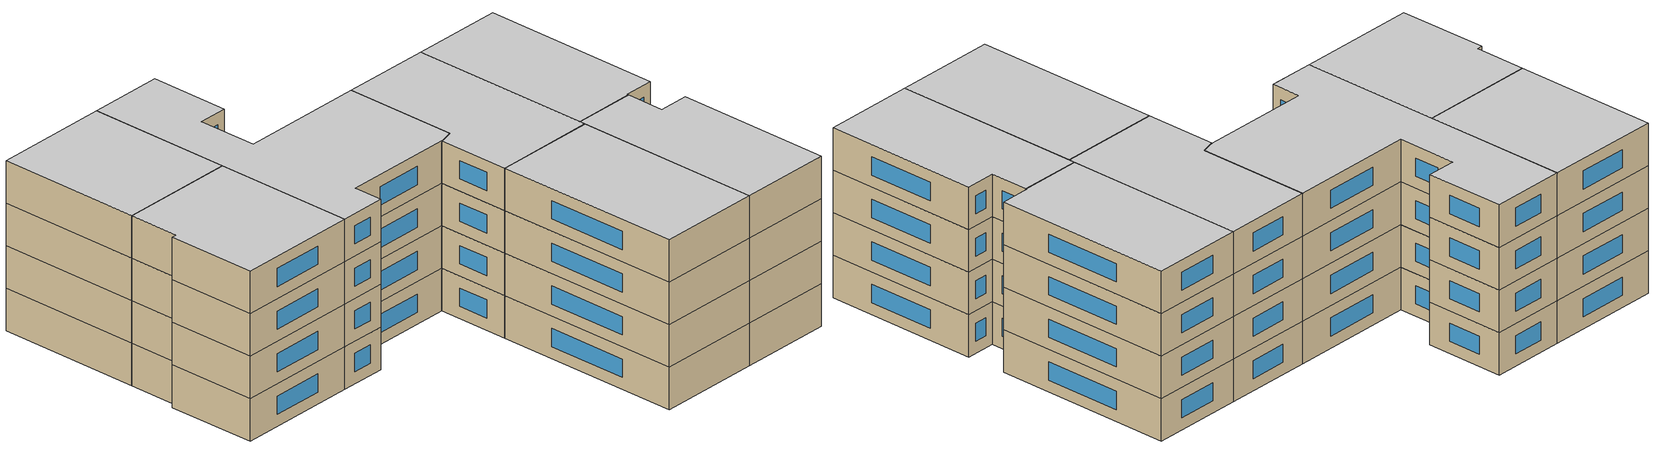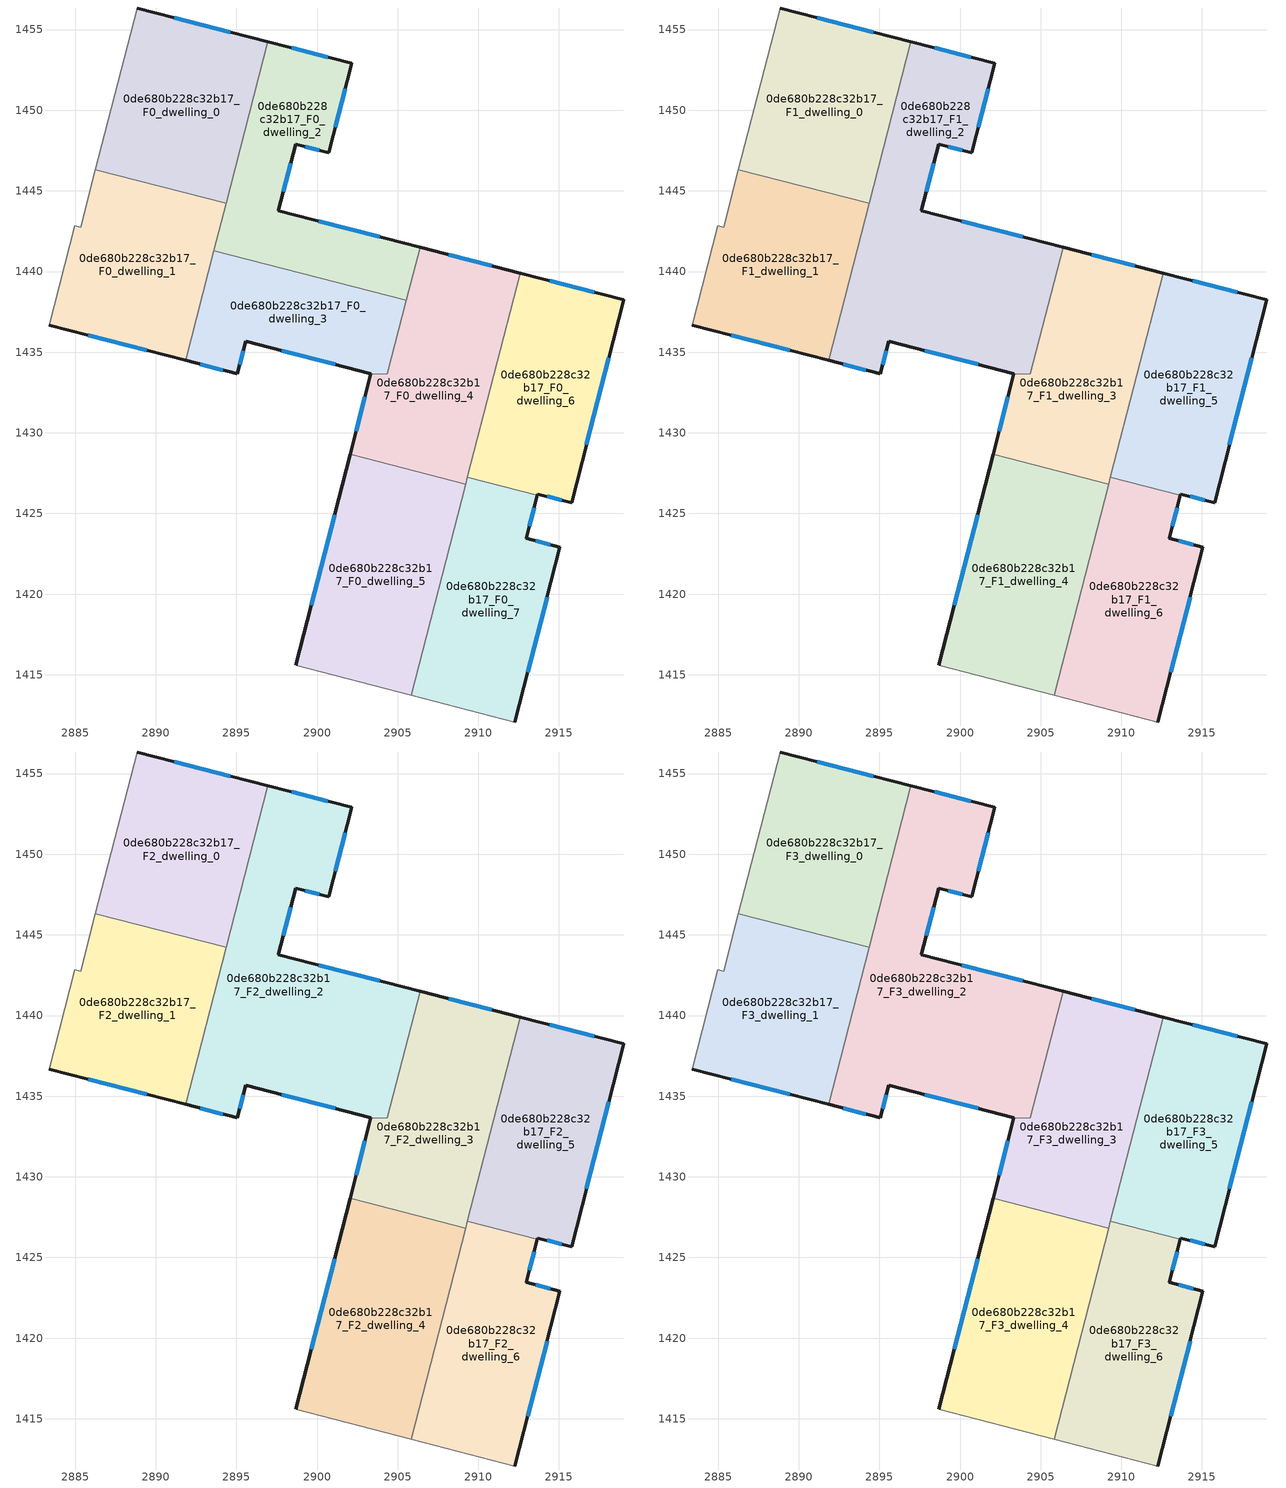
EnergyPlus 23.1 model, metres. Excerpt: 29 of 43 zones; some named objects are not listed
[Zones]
0de680b228c32b17_F0_dwelling_0
 floor ground (EU_floor_Construction): 2896.95,1454.25 2894.36,1444.23 2886.26,1446.33 2888.84,1456.34 z0
 wall outside (EU_wall_Construction): 2896.95,1454.25 2888.84,1456.34 z0:3
 wall adiabatic (EU_wall_Construction): 2888.84,1456.34 2886.26,1446.33 z0:3
 wall to 0de680b228c32b17_F0_dwelling_1 (EU_wall_Construction): 2886.26,1446.33 2894.36,1444.23 z0:3
 wall to 0de680b228c32b17_F0_dwelling_2 (EU_wall_Construction): 2894.36,1444.23 2896.95,1454.25 z0:3
 window (EU_Window_Construction): 2894.63,1454.84 2891.16,1455.74 z0.86:2.14
0de680b228c32b17_F0_dwelling_1
 floor ground (EU_floor_Construction): 2894.36,1444.23 2891.85,1434.49 2883.4,1436.67 2884.98,1442.85 2885.34,1442.76 2886.26,1446.33 z0
 wall outside (EU_wall_Construction): 2883.4,1436.67 2891.85,1434.49 z0:3
 wall adiabatic (EU_wall_Construction): 2886.26,1446.33 2885.34,1442.76 2884.98,1442.85 2883.4,1436.67 z0:3
 wall to 0de680b228c32b17_F0_dwelling_3 (EU_wall_Construction): 2891.85,1434.49 2893.61,1441.29 z0:3
 wall to 0de680b228c32b17_F0_dwelling_2 (EU_wall_Construction): 2893.61,1441.29 2894.36,1444.23 z0:3
 window (EU_Window_Construction): 2885.81,1436.05 2889.43,1435.11 z0.86:2.14
0de680b228c32b17_F0_dwelling_2
 floor ground (EU_floor_Construction): 2902.15,1452.9 2900.72,1447.36 2898.68,1447.89 2897.6,1443.78 2906.4,1441.51 2905.55,1438.21 2893.6,1441.29 2896.95,1454.25 z0
 wall outside (EU_wall_Construction): 2906.4,1441.51 2897.6,1443.78 2898.68,1447.89 2900.72,1447.36 2902.15,1452.9 2896.95,1454.25 z0:3
 wall to 0de680b228c32b17_F0_dwelling_3 (EU_wall_Construction): 2893.6,1441.29 2905.55,1438.21 z0:3
 wall to 0de680b228c32b17_F0_dwelling_4 (EU_wall_Construction): 2905.55,1438.21 2906.4,1441.51 z0:3
 window (EU_Window_Construction): 2901.13,1448.95 2901.74,1451.32 / 2899.26,1447.74 2900.13,1447.51 / 2897.91,1444.95 2898.37,1446.72 / 2903.89,1442.16 2900.12,1443.13 / 2900.66,1453.29 2898.44,1453.86 z0.86:2.14
0de680b228c32b17_F0_dwelling_3
 floor ground (EU_floor_Construction): 2905.55,1438.21 2904.37,1433.65 2903.46,1433.65 2903.34,1433.67 2895.59,1435.67 2895.06,1433.66 2891.85,1434.49 2893.6,1441.29 z0
 wall outside (EU_wall_Construction): 2891.85,1434.49 2895.06,1433.66 2895.59,1435.67 2903.34,1433.67 z0:3
 wall to 0de680b228c32b17_F0_dwelling_4 (EU_wall_Construction): 2903.47,1433.65 2904.37,1433.65 2905.55,1438.21 / 2903.34,1433.67 2903.46,1433.65 z0:3
 window (EU_Window_Construction): 2892.77,1434.25 2894.14,1433.9 / 2897.8,1435.1 2901.12,1434.24 / 2895.21,1434.23 2895.44,1435.1 z0.86:2.14
0de680b228c32b17_F0_dwelling_4
 floor ground (EU_floor_Construction): 2912.6,1439.9 2909.22,1426.82 2902.05,1428.67 2903.34,1433.68 2903.47,1433.65 2904.37,1433.65 2906.4,1441.51 z0
 wall outside (EU_wall_Construction): 2912.6,1439.9 2906.4,1441.51 / 2903.34,1433.67 2902.05,1428.67 z0:3
 wall to 0de680b228c32b17_F0_dwelling_6 (EU_wall_Construction): 2909.33,1427.24 2912.6,1439.9 z0:3
 wall to 0de680b228c32b17_F0_dwelling_5 (EU_wall_Construction): 2902.05,1428.67 2903.02,1428.42 2909.22,1426.82 z0:3
 wall to 0de680b228c32b17_F0_dwelling_7 (EU_wall_Construction): 2909.22,1426.82 2909.33,1427.24 z0:3
 window (EU_Window_Construction): 2910.83,1440.36 2908.17,1441.05 / 2902.97,1432.24 2902.42,1430.1 z0.86:2.14
0de680b228c32b17_F0_dwelling_5
 floor ground (EU_floor_Construction): 2909.22,1426.82 2905.84,1413.73 2898.67,1415.58 2902.05,1428.66 z0
 wall outside (EU_wall_Construction): 2902.05,1428.66 2898.67,1415.58 z0:3
 wall adiabatic (EU_wall_Construction): 2898.67,1415.58 2905.84,1413.73 z0:3
 wall to 0de680b228c32b17_F0_dwelling_7 (EU_wall_Construction): 2905.84,1413.73 2909.22,1426.82 z0:3
 window (EU_Window_Construction): 2901.08,1424.93 2899.64,1419.32 z0.86:2.14
0de680b228c32b17_F0_dwelling_6
 floor ground (EU_floor_Construction): 2919.02,1438.24 2915.78,1425.68 2913.68,1426.21 2913.66,1426.12 2909.33,1427.24 2912.6,1439.9 z0
 wall outside (EU_wall_Construction): 2913.66,1426.12 2913.68,1426.21 2915.78,1425.68 2919.02,1438.24 2912.6,1439.9 z0:3
 wall to 0de680b228c32b17_F0_dwelling_7 (EU_wall_Construction): 2909.33,1427.24 2913.66,1426.12 z0:3
 window (EU_Window_Construction): 2917.19,1438.72 2914.43,1439.43 / 2916.7,1429.27 2918.09,1434.65 / 2914.28,1426.05 2915.18,1425.83 z0.86:2.14
0de680b228c32b17_F0_dwelling_7
 floor ground (EU_floor_Construction): 2913.66,1426.12 2912.97,1423.45 2915.06,1422.91 2912.27,1412.07 2905.84,1413.73 2909.33,1427.24 z0
 wall outside (EU_wall_Construction): 2912.27,1412.07 2915.06,1422.91 2912.97,1423.45 2913.66,1426.12 z0:3
 wall adiabatic (EU_wall_Construction): 2905.84,1413.73 2912.27,1412.07 z0:3
 window (EU_Window_Construction): 2913.06,1415.17 2914.26,1419.81 / 2913.16,1424.21 2913.46,1425.36 / 2914.46,1423.06 2913.57,1423.3 z0.86:2.14
0de680b228c32b17_F1_dwelling_0
 floor to 0de680b228c32b17_F0_dwelling_0 (EU_floor_Construction): 2896.95,1454.25 2894.36,1444.23 2886.26,1446.33 2888.84,1456.34 z3
 wall outside (EU_wall_Construction): 2896.95,1454.25 2888.84,1456.34 z3:6
 wall adiabatic (EU_wall_Construction): 2888.84,1456.34 2886.26,1446.33 z3:6
 wall to 0de680b228c32b17_F1_dwelling_1 (EU_wall_Construction): 2886.26,1446.33 2894.36,1444.23 z3:6
 wall to 0de680b228c32b17_F1_dwelling_2 (EU_wall_Construction): 2894.36,1444.23 2896.95,1454.25 z3:6
 window (EU_Window_Construction): 2894.63,1454.84 2891.16,1455.74 z3.86:5.14
0de680b228c32b17_F1_dwelling_1
 floor to 0de680b228c32b17_F0_dwelling_1 (EU_floor_Construction): 2894.36,1444.23 2891.85,1434.49 2883.4,1436.67 2884.98,1442.85 2885.34,1442.76 2886.26,1446.33 z3
 wall outside (EU_wall_Construction): 2883.4,1436.67 2891.85,1434.49 z3:6
 wall adiabatic (EU_wall_Construction): 2886.26,1446.33 2885.34,1442.76 2884.98,1442.85 2883.4,1436.67 z3:6
 wall to 0de680b228c32b17_F1_dwelling_2 (EU_wall_Construction): 2891.85,1434.49 2894.36,1444.23 z3:6
 window (EU_Window_Construction): 2885.81,1436.05 2889.43,1435.11 z3.86:5.14
0de680b228c32b17_F1_dwelling_2
 floor to 0de680b228c32b17_F0_dwelling_2 (EU_floor_Construction): 2902.15,1452.9 2900.72,1447.36 2898.68,1447.89 2897.6,1443.78 2906.4,1441.51 2905.55,1438.21 2893.61,1441.29 2896.95,1454.25 z3
 floor to 0de680b228c32b17_F0_dwelling_3 (EU_floor_Construction): 2905.55,1438.21 2904.37,1433.65 2903.47,1433.65 2903.34,1433.67 2895.59,1435.67 2895.06,1433.66 2891.85,1434.49 2893.61,1441.29 z3
 wall outside (EU_wall_Construction): 2906.4,1441.51 2897.6,1443.78 2898.68,1447.89 2900.72,1447.36 2902.15,1452.9 2896.95,1454.25 / 2891.85,1434.49 2895.06,1433.66 2895.59,1435.67 2903.34,1433.67 z3:6
 wall to 0de680b228c32b17_F1_dwelling_3 (EU_wall_Construction): 2903.47,1433.65 2904.37,1433.65 2906.4,1441.51 / 2903.34,1433.67 2903.46,1433.65 z3:6
 window (EU_Window_Construction): 2900.66,1453.29 2898.44,1453.86 / 2901.13,1448.95 2901.74,1451.32 / 2899.26,1447.74 2900.13,1447.51 / 2897.91,1444.95 2898.37,1446.72 / 2903.89,1442.16 2900.12,1443.13 / 2897.8,1435.1 2901.12,1434.24 / 2895.21,1434.23 2895.44,1435.1 / 2892.77,1434.25 2894.14,1433.9 z3.86:5.14
0de680b228c32b17_F1_dwelling_3
 floor to 0de680b228c32b17_F0_dwelling_4 (EU_floor_Construction): 2912.6,1439.9 2909.22,1426.82 2902.05,1428.67 2903.34,1433.67 2903.47,1433.65 2904.37,1433.65 2906.4,1441.51 z3
 wall outside (EU_wall_Construction): 2912.6,1439.9 2906.4,1441.51 / 2903.34,1433.67 2902.05,1428.67 z3:6
 wall to 0de680b228c32b17_F1_dwelling_5 (EU_wall_Construction): 2909.33,1427.24 2912.6,1439.9 z3:6
 wall to 0de680b228c32b17_F1_dwelling_4 (EU_wall_Construction): 2902.05,1428.67 2903.02,1428.42 2909.22,1426.82 z3:6
 wall to 0de680b228c32b17_F1_dwelling_6 (EU_wall_Construction): 2909.22,1426.82 2909.33,1427.24 z3:6
 window (EU_Window_Construction): 2910.83,1440.36 2908.17,1441.05 / 2902.97,1432.24 2902.42,1430.1 z3.86:5.14
0de680b228c32b17_F1_dwelling_4
 floor to 0de680b228c32b17_F0_dwelling_5 (EU_floor_Construction): 2909.22,1426.82 2905.84,1413.73 2898.67,1415.58 2902.05,1428.66 z3
 wall outside (EU_wall_Construction): 2902.05,1428.66 2898.67,1415.58 z3:6
 wall adiabatic (EU_wall_Construction): 2898.67,1415.58 2905.84,1413.73 z3:6
 wall to 0de680b228c32b17_F1_dwelling_6 (EU_wall_Construction): 2905.84,1413.73 2909.22,1426.82 z3:6
 window (EU_Window_Construction): 2901.08,1424.93 2899.64,1419.32 z3.86:5.14
0de680b228c32b17_F1_dwelling_5
 floor to 0de680b228c32b17_F0_dwelling_6 (EU_floor_Construction): 2919.02,1438.24 2915.78,1425.68 2913.68,1426.21 2913.66,1426.12 2909.33,1427.24 2912.6,1439.9 z3
 wall outside (EU_wall_Construction): 2913.66,1426.12 2913.68,1426.21 2915.78,1425.68 2919.02,1438.24 2912.6,1439.9 z3:6
 wall to 0de680b228c32b17_F1_dwelling_6 (EU_wall_Construction): 2909.33,1427.24 2913.66,1426.12 z3:6
 window (EU_Window_Construction): 2917.19,1438.72 2914.43,1439.43 / 2916.7,1429.27 2918.09,1434.65 / 2914.28,1426.05 2915.18,1425.83 z3.86:5.14
0de680b228c32b17_F1_dwelling_6
 floor to 0de680b228c32b17_F0_dwelling_7 (EU_floor_Construction): 2913.66,1426.12 2912.97,1423.45 2915.06,1422.91 2912.27,1412.07 2905.84,1413.73 2909.33,1427.24 z3
 wall outside (EU_wall_Construction): 2912.27,1412.07 2915.06,1422.91 2912.97,1423.45 2913.66,1426.12 z3:6
 wall adiabatic (EU_wall_Construction): 2905.84,1413.73 2912.27,1412.07 z3:6
 window (EU_Window_Construction): 2913.16,1424.21 2913.46,1425.36 / 2914.46,1423.06 2913.57,1423.3 / 2913.06,1415.17 2914.26,1419.81 z3.86:5.14
0de680b228c32b17_F2_dwelling_0
 floor to 0de680b228c32b17_F1_dwelling_0 (EU_floor_Construction): 2896.95,1454.25 2894.36,1444.23 2886.26,1446.33 2888.84,1456.34 z6
 wall outside (EU_wall_Construction): 2896.95,1454.25 2888.84,1456.34 z6:9
 wall adiabatic (EU_wall_Construction): 2888.84,1456.34 2886.26,1446.33 z6:9
 wall to 0de680b228c32b17_F2_dwelling_1 (EU_wall_Construction): 2886.26,1446.33 2894.36,1444.23 z6:9
 wall to 0de680b228c32b17_F2_dwelling_2 (EU_wall_Construction): 2894.36,1444.23 2896.95,1454.25 z6:9
 window (EU_Window_Construction): 2894.63,1454.84 2891.16,1455.74 z6.86:8.14
0de680b228c32b17_F2_dwelling_1
 floor to 0de680b228c32b17_F1_dwelling_1 (EU_floor_Construction): 2894.36,1444.23 2891.85,1434.49 2883.4,1436.67 2884.98,1442.85 2885.34,1442.76 2886.26,1446.33 z6
 wall outside (EU_wall_Construction): 2883.4,1436.67 2891.85,1434.49 z6:9
 wall adiabatic (EU_wall_Construction): 2886.26,1446.33 2885.34,1442.76 2884.98,1442.85 2883.4,1436.67 z6:9
 wall to 0de680b228c32b17_F2_dwelling_2 (EU_wall_Construction): 2891.85,1434.49 2894.36,1444.23 z6:9
 window (EU_Window_Construction): 2885.81,1436.05 2889.43,1435.11 z6.86:8.14
0de680b228c32b17_F2_dwelling_2
 floor to 0de680b228c32b17_F1_dwelling_2 (EU_floor_Construction): 2902.15,1452.9 2900.72,1447.36 2898.68,1447.89 2897.6,1443.78 2906.4,1441.51 2904.37,1433.65 2903.46,1433.65 2903.34,1433.67 2895.59,1435.67 2895.06,1433.66 2891.85,1434.49 2896.95,1454.25 z6
 wall outside (EU_wall_Construction): 2906.4,1441.51 2897.6,1443.78 2898.68,1447.89 2900.72,1447.36 2902.15,1452.9 2896.95,1454.25 / 2891.85,1434.49 2895.06,1433.66 2895.59,1435.67 2903.34,1433.67 z6:9
 wall to 0de680b228c32b17_F2_dwelling_3 (EU_wall_Construction): 2903.47,1433.65 2904.37,1433.65 2906.4,1441.51 / 2903.34,1433.67 2903.46,1433.65 z6:9
 window (EU_Window_Construction): 2900.66,1453.29 2898.44,1453.86 / 2901.13,1448.95 2901.74,1451.32 / 2899.26,1447.74 2900.13,1447.51 / 2897.91,1444.95 2898.37,1446.72 / 2903.89,1442.16 2900.12,1443.13 / 2897.8,1435.1 2901.12,1434.24 / 2895.21,1434.23 2895.44,1435.1 / 2892.77,1434.25 2894.14,1433.9 z6.86:8.14
0de680b228c32b17_F2_dwelling_3
 floor to 0de680b228c32b17_F1_dwelling_3 (EU_floor_Construction): 2912.6,1439.9 2909.22,1426.82 2902.05,1428.67 2903.34,1433.68 2903.47,1433.65 2904.37,1433.65 2906.4,1441.51 z6
 wall outside (EU_wall_Construction): 2912.6,1439.9 2906.4,1441.51 / 2903.34,1433.67 2902.05,1428.67 z6:9
 wall to 0de680b228c32b17_F2_dwelling_5 (EU_wall_Construction): 2909.33,1427.24 2912.6,1439.9 z6:9
 wall to 0de680b228c32b17_F2_dwelling_4 (EU_wall_Construction): 2902.05,1428.67 2903.02,1428.42 2909.22,1426.82 z6:9
 wall to 0de680b228c32b17_F2_dwelling_6 (EU_wall_Construction): 2909.22,1426.82 2909.33,1427.24 z6:9
 window (EU_Window_Construction): 2910.83,1440.36 2908.17,1441.05 / 2902.97,1432.24 2902.42,1430.1 z6.86:8.14
0de680b228c32b17_F2_dwelling_4
 floor to 0de680b228c32b17_F1_dwelling_4 (EU_floor_Construction): 2909.22,1426.82 2905.84,1413.73 2898.67,1415.58 2902.05,1428.66 z6
 wall outside (EU_wall_Construction): 2902.05,1428.66 2898.67,1415.58 z6:9
 wall adiabatic (EU_wall_Construction): 2898.67,1415.58 2905.84,1413.73 z6:9
 wall to 0de680b228c32b17_F2_dwelling_6 (EU_wall_Construction): 2905.84,1413.73 2909.22,1426.82 z6:9
 window (EU_Window_Construction): 2901.08,1424.93 2899.64,1419.32 z6.86:8.14
0de680b228c32b17_F2_dwelling_5
 floor to 0de680b228c32b17_F1_dwelling_5 (EU_floor_Construction): 2919.02,1438.24 2915.78,1425.68 2913.68,1426.21 2913.66,1426.12 2909.33,1427.24 2912.6,1439.9 z6
 wall outside (EU_wall_Construction): 2913.66,1426.12 2913.68,1426.21 2915.78,1425.68 2919.02,1438.24 2912.6,1439.9 z6:9
 wall to 0de680b228c32b17_F2_dwelling_6 (EU_wall_Construction): 2909.33,1427.24 2913.66,1426.12 z6:9
 window (EU_Window_Construction): 2917.19,1438.72 2914.43,1439.43 / 2916.7,1429.27 2918.09,1434.65 / 2914.28,1426.05 2915.18,1425.83 z6.86:8.14
0de680b228c32b17_F2_dwelling_6
 floor to 0de680b228c32b17_F1_dwelling_6 (EU_floor_Construction): 2913.66,1426.12 2912.97,1423.45 2915.06,1422.91 2912.27,1412.07 2905.84,1413.73 2909.33,1427.24 z6
 wall outside (EU_wall_Construction): 2912.27,1412.07 2915.06,1422.91 2912.97,1423.45 2913.66,1426.12 z6:9
 wall adiabatic (EU_wall_Construction): 2905.84,1413.73 2912.27,1412.07 z6:9
 window (EU_Window_Construction): 2913.16,1424.21 2913.46,1425.36 / 2914.46,1423.06 2913.57,1423.3 / 2913.06,1415.17 2914.26,1419.81 z6.86:8.14
0de680b228c32b17_F3_dwelling_0
 floor to 0de680b228c32b17_F2_dwelling_0 (EU_floor_Construction): 2896.95,1454.25 2894.36,1444.23 2886.26,1446.33 2888.84,1456.34 z9
 wall outside (EU_wall_Construction): 2896.95,1454.25 2888.84,1456.34 z9:12
 wall adiabatic (EU_wall_Construction): 2888.84,1456.34 2886.26,1446.33 z9:12
 wall to 0de680b228c32b17_F3_dwelling_1 (EU_wall_Construction): 2886.26,1446.33 2894.36,1444.23 z9:12
 wall to 0de680b228c32b17_F3_dwelling_2 (EU_wall_Construction): 2894.36,1444.23 2896.95,1454.25 z9:12
 window (EU_Window_Construction): 2894.63,1454.84 2891.16,1455.74 z9.86:11.14
 ceiling to 0de680b228c32b17_F4_dwelling_0 (EU_floor_Construction): 2894.36,1444.23 2896.95,1454.25 2888.84,1456.34 2886.26,1446.33 z12
0de680b228c32b17_F3_dwelling_1
 floor to 0de680b228c32b17_F2_dwelling_1 (EU_floor_Construction): 2894.36,1444.23 2891.85,1434.49 2883.4,1436.67 2884.98,1442.85 2885.34,1442.76 2886.26,1446.33 z9
 wall outside (EU_wall_Construction): 2883.4,1436.67 2891.85,1434.49 z9:12
 wall adiabatic (EU_wall_Construction): 2886.26,1446.33 2885.34,1442.76 2884.98,1442.85 2883.4,1436.67 z9:12
 wall to 0de680b228c32b17_F3_dwelling_2 (EU_wall_Construction): 2891.85,1434.49 2894.36,1444.23 z9:12
 window (EU_Window_Construction): 2885.81,1436.05 2889.43,1435.11 z9.86:11.14
 ceiling to 0de680b228c32b17_F4_dwelling_1 (EU_floor_Construction): 2891.85,1434.49 2894.36,1444.23 2886.26,1446.33 2885.34,1442.76 2884.98,1442.85 2883.4,1436.67 z12
0de680b228c32b17_F3_dwelling_2
 floor to 0de680b228c32b17_F2_dwelling_2 (EU_floor_Construction): 2902.15,1452.9 2900.72,1447.36 2898.68,1447.89 2897.6,1443.78 2906.4,1441.51 2904.37,1433.65 2903.46,1433.65 2903.34,1433.67 2895.59,1435.67 2895.06,1433.66 2891.85,1434.49 2896.95,1454.25 z9
 wall outside (EU_wall_Construction): 2906.4,1441.51 2897.6,1443.78 2898.68,1447.89 2900.72,1447.36 2902.15,1452.9 2896.95,1454.25 / 2891.85,1434.49 2895.06,1433.66 2895.59,1435.67 2903.34,1433.67 z9:12
 wall to 0de680b228c32b17_F3_dwelling_3 (EU_wall_Construction): 2903.47,1433.65 2904.37,1433.65 2906.4,1441.51 / 2903.34,1433.67 2903.46,1433.65 z9:12
 window (EU_Window_Construction): 2900.66,1453.29 2898.44,1453.86 / 2901.13,1448.95 2901.74,1451.32 / 2899.26,1447.74 2900.13,1447.51 / 2897.91,1444.95 2898.37,1446.72 / 2903.89,1442.16 2900.12,1443.13 / 2897.8,1435.1 2901.12,1434.24 / 2895.21,1434.23 2895.44,1435.1 / 2892.77,1434.25 2894.14,1433.9 z9.86:11.14
 ceiling to 0de680b228c32b17_F4_dwelling_2 (EU_floor_Construction): 2904.37,1433.65 2906.4,1441.51 2897.6,1443.78 2898.68,1447.89 2900.72,1447.36 2902.15,1452.9 2896.95,1454.25 2891.85,1434.49 2895.06,1433.66 2895.59,1435.67 2903.34,1433.67 2903.46,1433.65 z12
0de680b228c32b17_F3_dwelling_3
 floor to 0de680b228c32b17_F2_dwelling_3 (EU_floor_Construction): 2912.6,1439.9 2909.22,1426.82 2902.05,1428.67 2903.34,1433.68 2903.47,1433.65 2904.37,1433.65 2906.4,1441.51 z9
 wall outside (EU_wall_Construction): 2912.6,1439.9 2906.4,1441.51 / 2903.34,1433.67 2902.05,1428.67 z9:12
 wall to 0de680b228c32b17_F3_dwelling_5 (EU_wall_Construction): 2909.33,1427.24 2912.6,1439.9 z9:12
 wall to 0de680b228c32b17_F3_dwelling_4 (EU_wall_Construction): 2902.05,1428.67 2903.02,1428.42 2909.22,1426.82 z9:12
 wall to 0de680b228c32b17_F3_dwelling_6 (EU_wall_Construction): 2909.22,1426.82 2909.33,1427.24 z9:12
 window (EU_Window_Construction): 2910.83,1440.36 2908.17,1441.05 / 2902.97,1432.24 2902.42,1430.1 z9.86:11.14
 ceiling to 0de680b228c32b17_F4_dwelling_3 (EU_floor_Construction): 2909.22,1426.82 2912.6,1439.9 2906.4,1441.51 2904.37,1433.65 2903.47,1433.65 2903.34,1433.68 2902.05,1428.67 z12
0de680b228c32b17_F3_dwelling_4
 floor to 0de680b228c32b17_F2_dwelling_4 (EU_floor_Construction): 2909.22,1426.82 2905.84,1413.73 2898.67,1415.58 2902.05,1428.66 z9
 wall outside (EU_wall_Construction): 2902.05,1428.66 2898.67,1415.58 z9:12
 wall adiabatic (EU_wall_Construction): 2898.67,1415.58 2905.84,1413.73 z9:12
 wall to 0de680b228c32b17_F3_dwelling_6 (EU_wall_Construction): 2905.84,1413.73 2909.22,1426.82 z9:12
 window (EU_Window_Construction): 2901.08,1424.93 2899.64,1419.32 z9.86:11.14
 ceiling to 0de680b228c32b17_F4_dwelling_4 (EU_floor_Construction): 2905.84,1413.73 2909.22,1426.82 2902.05,1428.66 2898.67,1415.58 z12
0de680b228c32b17_F3_dwelling_5
 floor to 0de680b228c32b17_F2_dwelling_5 (EU_floor_Construction): 2919.02,1438.24 2915.78,1425.68 2913.68,1426.21 2913.66,1426.12 2909.33,1427.24 2912.6,1439.9 z9
 wall outside (EU_wall_Construction): 2913.66,1426.12 2913.68,1426.21 2915.78,1425.68 2919.02,1438.24 2912.6,1439.9 z9:12
 wall to 0de680b228c32b17_F3_dwelling_6 (EU_wall_Construction): 2909.33,1427.24 2913.66,1426.12 z9:12
 window (EU_Window_Construction): 2917.19,1438.72 2914.43,1439.43 / 2916.7,1429.27 2918.09,1434.65 / 2914.28,1426.05 2915.18,1425.83 z9.86:11.14
 ceiling to 0de680b228c32b17_F4_dwelling_5 (EU_floor_Construction): 2915.78,1425.68 2919.02,1438.24 2912.6,1439.9 2909.33,1427.24 2913.66,1426.12 2913.68,1426.21 z12
0de680b228c32b17_F3_dwelling_6
 floor to 0de680b228c32b17_F2_dwelling_6 (EU_floor_Construction): 2913.66,1426.12 2912.97,1423.45 2915.06,1422.91 2912.27,1412.07 2905.84,1413.73 2909.33,1427.24 z9
 wall outside (EU_wall_Construction): 2912.27,1412.07 2915.06,1422.91 2912.97,1423.45 2913.66,1426.12 z9:12
 wall adiabatic (EU_wall_Construction): 2905.84,1413.73 2912.27,1412.07 z9:12
 window (EU_Window_Construction): 2913.16,1424.21 2913.46,1425.36 / 2914.46,1423.06 2913.57,1423.3 / 2913.06,1415.17 2914.26,1419.81 z9.86:11.14
 ceiling to 0de680b228c32b17_F4_dwelling_6 (EU_floor_Construction): 2912.27,1412.07 2915.06,1422.91 2912.97,1423.45 2913.66,1426.12 2909.33,1427.24 2905.84,1413.73 z12
[Building]
EU S2 Campaign: North Axis=0; Terrain=City; Solar Distribution=FullExterior
[Site:Location]
Helsinki-Vantaa.AP: Latitude=60.317; Longitude=24.963; Time Zone=2; Elevation=54.6
[SizingPeriod:WeatherFileDays]
AnnualSizingPeriod: Begin Month=1; Begin Day of Month=1; End Month=12; End Day of Month=31; Day of Week for Start Day=Monday; Use Weather File Daylight Saving Period=No; Use Weather File Rain and Snow Indicators=No
[MATERIAL]
EU_InternalMass_Material: Roughness=MediumRough; Thickness=0.1; Conductivity=1; Density=1800; Specific Heat=900; Thermal Absorptance=0.9; Solar Absorptance=0.7; Visible Absorptance=0.7
[MATERIAL:NOMASS] Roughness=MediumRough; Thermal Absorptance=0.9; Solar Absorptance=0.7; Visible Absorptance=0.7
Name | Thermal Resistance
EU_wall_NoMass | 5.91765
EU_floor_NoMass | 6.2875
[WINDOWMATERIAL:SIMPLEGLAZINGSYSTEM]
EU_Window_SimpleGlazing: UFactor=0.994035; Solar Heat Gain Coefficient=0.7; Visible Transmittance=0.7
[CONSTRUCTION]
EU_wall_Construction: EU_wall_NoMass
EU_floor_Construction: EU_floor_NoMass
EU_Window_Construction: EU_Window_SimpleGlazing
EU_InternalMass_Construction: EU_InternalMass_Material
[ZONE] Type=1; Multiplier=1; Ceiling Height=autocalculate; Floor Area=autocalculate; Part of Total Floor Area=Yes
Name | Volume
0de680b228c32b17_F0_dwelling_0; 0de680b228c32b17_F1_dwelling_0; 0de680b228c32b17_F2_dwelling_0; 0de680b228c32b17_F3_dwelling_0 | 259.711
0de680b228c32b17_F0_dwelling_1; 0de680b228c32b17_F1_dwelling_1; 0de680b228c32b17_F2_dwelling_1; 0de680b228c32b17_F3_dwelling_1 | 259.708
0de680b228c32b17_F0_dwelling_2 | 259.709
0de680b228c32b17_F1_dwelling_2; 0de680b228c32b17_F2_dwelling_2; 0de680b228c32b17_F3_dwelling_2 | 463.063
0de680b228c32b17_F0_dwelling_3 | 203.37
0de680b228c32b17_F1_dwelling_3; 0de680b228c32b17_F2_dwelling_3; 0de680b228c32b17_F3_dwelling_3; 0de680b228c32b17_F0_dwelling_4 | 275.557
0de680b228c32b17_F1_dwelling_4; 0de680b228c32b17_F2_dwelling_4; 0de680b228c32b17_F3_dwelling_4; 0de680b228c32b17_F0_dwelling_5 | 300.136
0de680b228c32b17_F1_dwelling_5; 0de680b228c32b17_F2_dwelling_5; 0de680b228c32b17_F3_dwelling_5; 0de680b228c32b17_F0_dwelling_6 | 259.696
0de680b228c32b17_F1_dwelling_6; 0de680b228c32b17_F2_dwelling_6; 0de680b228c32b17_F3_dwelling_6; 0de680b228c32b17_F0_dwelling_7 | 259.694
[INTERNALMASS] Construction=EU_InternalMass_Construction
Name | Zone or ZoneList | Surface Area
0de680b228c32b17_F0_dwelling_0_EU_InternalMass | 0de680b228c32b17_F0_dwelling_0 | 86.5716
0de680b228c32b17_F0_dwelling_1_EU_InternalMass | 0de680b228c32b17_F0_dwelling_1 | 86.5686
0de680b228c32b17_F0_dwelling_2_EU_InternalMass | 0de680b228c32b17_F0_dwelling_2 | 86.5667
0de680b228c32b17_F0_dwelling_3_EU_InternalMass | 0de680b228c32b17_F0_dwelling_3 | 67.794
0de680b228c32b17_F0_dwelling_4_EU_InternalMass | 0de680b228c32b17_F0_dwelling_4 | 91.8477
0de680b228c32b17_F0_dwelling_5_EU_InternalMass | 0de680b228c32b17_F0_dwelling_5 | 100.066
0de680b228c32b17_F0_dwelling_6_EU_InternalMass | 0de680b228c32b17_F0_dwelling_6 | 86.5658
0de680b228c32b17_F0_dwelling_7_EU_InternalMass | 0de680b228c32b17_F0_dwelling_7 | 86.5664
0de680b228c32b17_F1_dwelling_0_EU_InternalMass | 0de680b228c32b17_F1_dwelling_0 | 86.5704
0de680b228c32b17_F1_dwelling_1_EU_InternalMass | 0de680b228c32b17_F1_dwelling_1 | 86.5695
0de680b228c32b17_F1_dwelling_2_EU_InternalMass | 0de680b228c32b17_F1_dwelling_2 | 154.36
0de680b228c32b17_F1_dwelling_3_EU_InternalMass | 0de680b228c32b17_F1_dwelling_3 | 91.8465
0de680b228c32b17_F1_dwelling_4_EU_InternalMass | 0de680b228c32b17_F1_dwelling_4 | 100.065
0de680b228c32b17_F1_dwelling_5_EU_InternalMass | 0de680b228c32b17_F1_dwelling_5 | 86.5655
0de680b228c32b17_F1_dwelling_6_EU_InternalMass | 0de680b228c32b17_F1_dwelling_6 | 86.5647
0de680b228c32b17_F2_dwelling_0_EU_InternalMass | 0de680b228c32b17_F2_dwelling_0 | 86.5704
0de680b228c32b17_F2_dwelling_1_EU_InternalMass | 0de680b228c32b17_F2_dwelling_1 | 86.5695
0de680b228c32b17_F2_dwelling_2_EU_InternalMass | 0de680b228c32b17_F2_dwelling_2 | 154.36
0de680b228c32b17_F2_dwelling_3_EU_InternalMass | 0de680b228c32b17_F2_dwelling_3 | 91.8465
0de680b228c32b17_F2_dwelling_4_EU_InternalMass | 0de680b228c32b17_F2_dwelling_4 | 100.065
0de680b228c32b17_F2_dwelling_5_EU_InternalMass | 0de680b228c32b17_F2_dwelling_5 | 86.5655
0de680b228c32b17_F2_dwelling_6_EU_InternalMass | 0de680b228c32b17_F2_dwelling_6 | 86.5647
0de680b228c32b17_F3_dwelling_0_EU_InternalMass | 0de680b228c32b17_F3_dwelling_0 | 86.5704
0de680b228c32b17_F3_dwelling_1_EU_InternalMass | 0de680b228c32b17_F3_dwelling_1 | 86.5695
0de680b228c32b17_F3_dwelling_2_EU_InternalMass | 0de680b228c32b17_F3_dwelling_2 | 154.36
0de680b228c32b17_F3_dwelling_3_EU_InternalMass | 0de680b228c32b17_F3_dwelling_3 | 91.8465
0de680b228c32b17_F3_dwelling_4_EU_InternalMass | 0de680b228c32b17_F3_dwelling_4 | 100.065
0de680b228c32b17_F3_dwelling_5_EU_InternalMass | 0de680b228c32b17_F3_dwelling_5 | 86.5655
0de680b228c32b17_F3_dwelling_6_EU_InternalMass | 0de680b228c32b17_F3_dwelling_6 | 86.5647
[OTHEREQUIPMENT] Fuel Type=Electricity; Design Level Calculation Method=Watts/Area; Power per Zone Floor Area=1; Fraction Latent=0; Fraction Radiant=0; Fraction Lost=0; Carbon Dioxide Generation Rate=0; EndUse Subcategory=EU_Step8_InternalGains
Name | Zone or ZoneList or Space or SpaceList | Schedule
EU_Step8_InternalGain_0de680b228c32b17_F0_dwelling_0_f000 | 0de680b228c32b17_F0_dwelling_0 | EU_Step8_GainSchedule_0de680b228c32b17_F0_dwelling_0_f000
EU_Step8_InternalGain_0de680b228c32b17_F0_dwelling_1_f000 | 0de680b228c32b17_F0_dwelling_1 | EU_Step8_GainSchedule_0de680b228c32b17_F0_dwelling_1_f000
EU_Step8_InternalGain_0de680b228c32b17_F0_dwelling_2_f000 | 0de680b228c32b17_F0_dwelling_2 | EU_Step8_GainSchedule_0de680b228c32b17_F0_dwelling_2_f000
EU_Step8_InternalGain_0de680b228c32b17_F0_dwelling_3_f000 | 0de680b228c32b17_F0_dwelling_3 | EU_Step8_GainSchedule_0de680b228c32b17_F0_dwelling_3_f000
EU_Step8_InternalGain_0de680b228c32b17_F0_dwelling_4_f000 | 0de680b228c32b17_F0_dwelling_4 | EU_Step8_GainSchedule_0de680b228c32b17_F0_dwelling_4_f000
EU_Step8_InternalGain_0de680b228c32b17_F0_dwelling_5_f000 | 0de680b228c32b17_F0_dwelling_5 | EU_Step8_GainSchedule_0de680b228c32b17_F0_dwelling_5_f000
EU_Step8_InternalGain_0de680b228c32b17_F0_dwelling_6_f000 | 0de680b228c32b17_F0_dwelling_6 | EU_Step8_GainSchedule_0de680b228c32b17_F0_dwelling_6_f000
EU_Step8_InternalGain_0de680b228c32b17_F0_dwelling_7_f000 | 0de680b228c32b17_F0_dwelling_7 | EU_Step8_GainSchedule_0de680b228c32b17_F0_dwelling_7_f000
EU_Step8_InternalGain_0de680b228c32b17_F1_dwelling_0_f000 | 0de680b228c32b17_F1_dwelling_0 | EU_Step8_GainSchedule_0de680b228c32b17_F1_dwelling_0_f000
EU_Step8_InternalGain_0de680b228c32b17_F1_dwelling_1_f000 | 0de680b228c32b17_F1_dwelling_1 | EU_Step8_GainSchedule_0de680b228c32b17_F1_dwelling_1_f000
EU_Step8_InternalGain_0de680b228c32b17_F1_dwelling_2_f000 | 0de680b228c32b17_F1_dwelling_2 | EU_Step8_GainSchedule_0de680b228c32b17_F1_dwelling_2_f000
EU_Step8_InternalGain_0de680b228c32b17_F1_dwelling_3_f000 | 0de680b228c32b17_F1_dwelling_3 | EU_Step8_GainSchedule_0de680b228c32b17_F1_dwelling_3_f000
EU_Step8_InternalGain_0de680b228c32b17_F1_dwelling_4_f000 | 0de680b228c32b17_F1_dwelling_4 | EU_Step8_GainSchedule_0de680b228c32b17_F1_dwelling_4_f000
EU_Step8_InternalGain_0de680b228c32b17_F1_dwelling_5_f000 | 0de680b228c32b17_F1_dwelling_5 | EU_Step8_GainSchedule_0de680b228c32b17_F1_dwelling_5_f000
EU_Step8_InternalGain_0de680b228c32b17_F1_dwelling_6_f000 | 0de680b228c32b17_F1_dwelling_6 | EU_Step8_GainSchedule_0de680b228c32b17_F1_dwelling_6_f000
EU_Step8_InternalGain_0de680b228c32b17_F2_dwelling_0_f000 | 0de680b228c32b17_F2_dwelling_0 | EU_Step8_GainSchedule_0de680b228c32b17_F2_dwelling_0_f000
EU_Step8_InternalGain_0de680b228c32b17_F2_dwelling_1_f000 | 0de680b228c32b17_F2_dwelling_1 | EU_Step8_GainSchedule_0de680b228c32b17_F2_dwelling_1_f000
EU_Step8_InternalGain_0de680b228c32b17_F2_dwelling_2_f000 | 0de680b228c32b17_F2_dwelling_2 | EU_Step8_GainSchedule_0de680b228c32b17_F2_dwelling_2_f000
EU_Step8_InternalGain_0de680b228c32b17_F2_dwelling_3_f000 | 0de680b228c32b17_F2_dwelling_3 | EU_Step8_GainSchedule_0de680b228c32b17_F2_dwelling_3_f000
EU_Step8_InternalGain_0de680b228c32b17_F2_dwelling_4_f000 | 0de680b228c32b17_F2_dwelling_4 | EU_Step8_GainSchedule_0de680b228c32b17_F2_dwelling_4_f000
EU_Step8_InternalGain_0de680b228c32b17_F2_dwelling_5_f000 | 0de680b228c32b17_F2_dwelling_5 | EU_Step8_GainSchedule_0de680b228c32b17_F2_dwelling_5_f000
EU_Step8_InternalGain_0de680b228c32b17_F2_dwelling_6_f000 | 0de680b228c32b17_F2_dwelling_6 | EU_Step8_GainSchedule_0de680b228c32b17_F2_dwelling_6_f000
EU_Step8_InternalGain_0de680b228c32b17_F3_dwelling_0_f000 | 0de680b228c32b17_F3_dwelling_0 | EU_Step8_GainSchedule_0de680b228c32b17_F3_dwelling_0_f000
EU_Step8_InternalGain_0de680b228c32b17_F3_dwelling_1_f000 | 0de680b228c32b17_F3_dwelling_1 | EU_Step8_GainSchedule_0de680b228c32b17_F3_dwelling_1_f000
EU_Step8_InternalGain_0de680b228c32b17_F3_dwelling_2_f000 | 0de680b228c32b17_F3_dwelling_2 | EU_Step8_GainSchedule_0de680b228c32b17_F3_dwelling_2_f000
EU_Step8_InternalGain_0de680b228c32b17_F3_dwelling_3_f000 | 0de680b228c32b17_F3_dwelling_3 | EU_Step8_GainSchedule_0de680b228c32b17_F3_dwelling_3_f000
EU_Step8_InternalGain_0de680b228c32b17_F3_dwelling_4_f000 | 0de680b228c32b17_F3_dwelling_4 | EU_Step8_GainSchedule_0de680b228c32b17_F3_dwelling_4_f000
EU_Step8_InternalGain_0de680b228c32b17_F3_dwelling_5_f000 | 0de680b228c32b17_F3_dwelling_5 | EU_Step8_GainSchedule_0de680b228c32b17_F3_dwelling_5_f000
EU_Step8_InternalGain_0de680b228c32b17_F3_dwelling_6_f000 | 0de680b228c32b17_F3_dwelling_6 | EU_Step8_GainSchedule_0de680b228c32b17_F3_dwelling_6_f000
[ZONEVENTILATION:DESIGNFLOWRATE] Schedule=EU_AlwaysOn; Design Flow Rate Calculation Method=AirChanges/Hour; Air Changes per Hour=0.596421; Ventilation Type=Natural; Fan Pressure Rise=0; Fan Total Efficiency=1; Constant Term Coefficient=1; Temperature Term Coefficient=0; Velocity Term Coefficient=0; Velocity Squared Term Coefficient=0; Minimum Indoor Temperature=-100; Maximum Indoor Temperature=100; Delta Temperature=-100; Minimum Outdoor Temperature=-100; Maximum Outdoor Temperature=100; Maximum Wind Speed=40
Name | Zone or ZoneList or Space or SpaceList
EU_ConstantAir_0de680b228c32b17_F0_dwelling_0 | 0de680b228c32b17_F0_dwelling_0
EU_ConstantAir_0de680b228c32b17_F0_dwelling_1 | 0de680b228c32b17_F0_dwelling_1
EU_ConstantAir_0de680b228c32b17_F0_dwelling_2 | 0de680b228c32b17_F0_dwelling_2
EU_ConstantAir_0de680b228c32b17_F0_dwelling_3 | 0de680b228c32b17_F0_dwelling_3
EU_ConstantAir_0de680b228c32b17_F0_dwelling_4 | 0de680b228c32b17_F0_dwelling_4
EU_ConstantAir_0de680b228c32b17_F0_dwelling_5 | 0de680b228c32b17_F0_dwelling_5
EU_ConstantAir_0de680b228c32b17_F0_dwelling_6 | 0de680b228c32b17_F0_dwelling_6
EU_ConstantAir_0de680b228c32b17_F0_dwelling_7 | 0de680b228c32b17_F0_dwelling_7
EU_ConstantAir_0de680b228c32b17_F1_dwelling_0 | 0de680b228c32b17_F1_dwelling_0
EU_ConstantAir_0de680b228c32b17_F1_dwelling_1 | 0de680b228c32b17_F1_dwelling_1
EU_ConstantAir_0de680b228c32b17_F1_dwelling_2 | 0de680b228c32b17_F1_dwelling_2
EU_ConstantAir_0de680b228c32b17_F1_dwelling_3 | 0de680b228c32b17_F1_dwelling_3
EU_ConstantAir_0de680b228c32b17_F1_dwelling_4 | 0de680b228c32b17_F1_dwelling_4
EU_ConstantAir_0de680b228c32b17_F1_dwelling_5 | 0de680b228c32b17_F1_dwelling_5
EU_ConstantAir_0de680b228c32b17_F1_dwelling_6 | 0de680b228c32b17_F1_dwelling_6
EU_ConstantAir_0de680b228c32b17_F2_dwelling_0 | 0de680b228c32b17_F2_dwelling_0
EU_ConstantAir_0de680b228c32b17_F2_dwelling_1 | 0de680b228c32b17_F2_dwelling_1
EU_ConstantAir_0de680b228c32b17_F2_dwelling_2 | 0de680b228c32b17_F2_dwelling_2
EU_ConstantAir_0de680b228c32b17_F2_dwelling_3 | 0de680b228c32b17_F2_dwelling_3
EU_ConstantAir_0de680b228c32b17_F2_dwelling_4 | 0de680b228c32b17_F2_dwelling_4
EU_ConstantAir_0de680b228c32b17_F2_dwelling_5 | 0de680b228c32b17_F2_dwelling_5
EU_ConstantAir_0de680b228c32b17_F2_dwelling_6 | 0de680b228c32b17_F2_dwelling_6
EU_ConstantAir_0de680b228c32b17_F3_dwelling_0 | 0de680b228c32b17_F3_dwelling_0
EU_ConstantAir_0de680b228c32b17_F3_dwelling_1 | 0de680b228c32b17_F3_dwelling_1
EU_ConstantAir_0de680b228c32b17_F3_dwelling_2 | 0de680b228c32b17_F3_dwelling_2
EU_ConstantAir_0de680b228c32b17_F3_dwelling_3 | 0de680b228c32b17_F3_dwelling_3
EU_ConstantAir_0de680b228c32b17_F3_dwelling_4 | 0de680b228c32b17_F3_dwelling_4
EU_ConstantAir_0de680b228c32b17_F3_dwelling_5 | 0de680b228c32b17_F3_dwelling_5
EU_ConstantAir_0de680b228c32b17_F3_dwelling_6 | 0de680b228c32b17_F3_dwelling_6
[HVACTEMPLATE:THERMOSTAT] Constant Heating Setpoint=20; Constant Cooling Setpoint=50
EU_HeatOnly_0de680b228c32b17_F0_dwelling_0; EU_HeatOnly_0de680b228c32b17_F0_dwelling_1; EU_HeatOnly_0de680b228c32b17_F0_dwelling_2; EU_HeatOnly_0de680b228c32b17_F0_dwelling_3; EU_HeatOnly_0de680b228c32b17_F0_dwelling_4; EU_HeatOnly_0de680b228c32b17_F0_dwelling_5; EU_HeatOnly_0de680b228c32b17_F0_dwelling_6; EU_HeatOnly_0de680b228c32b17_F0_dwelling_7; EU_HeatOnly_0de680b228c32b17_F1_dwelling_0; EU_HeatOnly_0de680b228c32b17_F1_dwelling_1; EU_HeatOnly_0de680b228c32b17_F1_dwelling_2; EU_HeatOnly_0de680b228c32b17_F1_dwelling_3; EU_HeatOnly_0de680b228c32b17_F1_dwelling_4; EU_HeatOnly_0de680b228c32b17_F1_dwelling_5; EU_HeatOnly_0de680b228c32b17_F1_dwelling_6; EU_HeatOnly_0de680b228c32b17_F2_dwelling_0; EU_HeatOnly_0de680b228c32b17_F2_dwelling_1; EU_HeatOnly_0de680b228c32b17_F2_dwelling_2
[HVACTEMPLATE:ZONE:IDEALLOADSAIRSYSTEM] System Availability Schedule=EU_AlwaysOn; Maximum Heating Supply Air Temperature=50; Minimum Cooling Supply Air Temperature=13; Maximum Heating Supply Air Humidity Ratio=0.0156; Minimum Cooling Supply Air Humidity Ratio=0.0077; Heating Limit=NoLimit; Cooling Limit=NoLimit; Heating Availability Schedule=EU_AlwaysOn; Cooling Availability Schedule=EU_CoolingOff; Dehumidification Control Type=ConstantSensibleHeatRatio; Cooling Sensible Heat Ratio=0.7; Dehumidification Setpoint=60; Humidification Control Type=None; Humidification Setpoint=30; Outdoor Air Method=None; Outdoor Air Flow Rate per Person=0.00944; Outdoor Air Flow Rate per Zone Floor Area=0; Outdoor Air Flow Rate per Zone=0; Demand Controlled Ventilation Type=None; Outdoor Air Economizer Type=NoEconomizer; Heat Recovery Type=None; Sensible Heat Recovery Effectiveness=0.7; Latent Heat Recovery Effectiveness=0.65
Name | Template Thermostat
0de680b228c32b17_F0_dwelling_0 | EU_HeatOnly_0de680b228c32b17_F0_dwelling_0
0de680b228c32b17_F0_dwelling_1 | EU_HeatOnly_0de680b228c32b17_F0_dwelling_1
0de680b228c32b17_F0_dwelling_2 | EU_HeatOnly_0de680b228c32b17_F0_dwelling_2
0de680b228c32b17_F0_dwelling_3 | EU_HeatOnly_0de680b228c32b17_F0_dwelling_3
0de680b228c32b17_F0_dwelling_4 | EU_HeatOnly_0de680b228c32b17_F0_dwelling_4
0de680b228c32b17_F0_dwelling_5 | EU_HeatOnly_0de680b228c32b17_F0_dwelling_5
0de680b228c32b17_F0_dwelling_6 | EU_HeatOnly_0de680b228c32b17_F0_dwelling_6
0de680b228c32b17_F0_dwelling_7 | EU_HeatOnly_0de680b228c32b17_F0_dwelling_7
0de680b228c32b17_F1_dwelling_0 | EU_HeatOnly_0de680b228c32b17_F1_dwelling_0
0de680b228c32b17_F1_dwelling_1 | EU_HeatOnly_0de680b228c32b17_F1_dwelling_1
0de680b228c32b17_F1_dwelling_2 | EU_HeatOnly_0de680b228c32b17_F1_dwelling_2
0de680b228c32b17_F1_dwelling_3 | EU_HeatOnly_0de680b228c32b17_F1_dwelling_3
0de680b228c32b17_F1_dwelling_4 | EU_HeatOnly_0de680b228c32b17_F1_dwelling_4
0de680b228c32b17_F1_dwelling_5 | EU_HeatOnly_0de680b228c32b17_F1_dwelling_5
0de680b228c32b17_F1_dwelling_6 | EU_HeatOnly_0de680b228c32b17_F1_dwelling_6
0de680b228c32b17_F2_dwelling_0 | EU_HeatOnly_0de680b228c32b17_F2_dwelling_0
0de680b228c32b17_F2_dwelling_1 | EU_HeatOnly_0de680b228c32b17_F2_dwelling_1
0de680b228c32b17_F2_dwelling_2 | EU_HeatOnly_0de680b228c32b17_F2_dwelling_2
0de680b228c32b17_F2_dwelling_3 | EU_HeatOnly_0de680b228c32b17_F2_dwelling_3
0de680b228c32b17_F2_dwelling_4 | EU_HeatOnly_0de680b228c32b17_F2_dwelling_4
0de680b228c32b17_F2_dwelling_5 | EU_HeatOnly_0de680b228c32b17_F2_dwelling_5
0de680b228c32b17_F2_dwelling_6 | EU_HeatOnly_0de680b228c32b17_F2_dwelling_6
0de680b228c32b17_F3_dwelling_0 | EU_HeatOnly_0de680b228c32b17_F3_dwelling_0
0de680b228c32b17_F3_dwelling_1 | EU_HeatOnly_0de680b228c32b17_F3_dwelling_1
0de680b228c32b17_F3_dwelling_2 | EU_HeatOnly_0de680b228c32b17_F3_dwelling_2
0de680b228c32b17_F3_dwelling_3 | EU_HeatOnly_0de680b228c32b17_F3_dwelling_3
0de680b228c32b17_F3_dwelling_4 | EU_HeatOnly_0de680b228c32b17_F3_dwelling_4
0de680b228c32b17_F3_dwelling_5 | EU_HeatOnly_0de680b228c32b17_F3_dwelling_5
0de680b228c32b17_F3_dwelling_6 | EU_HeatOnly_0de680b228c32b17_F3_dwelling_6
[SIZING:ZONE] Zone Cooling Design Supply Air Temperature Input Method=SupplyAirTemperature; Zone Cooling Design Supply Air Temperature=13; Zone Heating Design Supply Air Temperature Input Method=SupplyAirTemperature; Zone Heating Design Supply Air Temperature=50; Zone Cooling Design Supply Air Humidity Ratio=0.008; Zone Heating Design Supply Air Humidity Ratio=0.008; Cooling Design Air Flow Method=DesignDay; Cooling Design Air Flow Rate=0; Cooling Minimum Air Flow per Zone Floor Area=0.000762; Cooling Minimum Air Flow=0; Cooling Minimum Air Flow Fraction=0.2; Heating Design Air Flow Method=DesignDay; Heating Design Air Flow Rate=0; Heating Maximum Air Flow per Zone Floor Area=0.002032; Heating Maximum Air Flow=0.141576; Heating Maximum Air Flow Fraction=0.3; Account for Dedicated Outdoor Air System=No; Dedicated Outdoor Air System Control Strategy=NeutralSupplyAir; Dedicated Outdoor Air Low Setpoint Temperature for Design=autosize; Dedicated Outdoor Air High Setpoint Temperature for Design=autosize; Zone Load Sizing Method=Sensible Load Only No Latent Load; Zone Latent Cooling Design Supply Air Humidity Ratio Input Method=HumidityRatioDifference; Zone Cooling Design Supply Air Humidity Ratio Difference=0.005; Zone Latent Heating Design Supply Air Humidity Ratio Input Method=HumidityRatioDifference; Zone Humidification Design Supply Air Humidity Ratio Difference=0.005
0de680b228c32b17_F0_dwelling_0; 0de680b228c32b17_F0_dwelling_1; 0de680b228c32b17_F0_dwelling_2; 0de680b228c32b17_F0_dwelling_3; 0de680b228c32b17_F0_dwelling_4; 0de680b228c32b17_F0_dwelling_5; 0de680b228c32b17_F0_dwelling_6; 0de680b228c32b17_F0_dwelling_7; 0de680b228c32b17_F1_dwelling_0; 0de680b228c32b17_F1_dwelling_1; 0de680b228c32b17_F1_dwelling_2; 0de680b228c32b17_F1_dwelling_3; 0de680b228c32b17_F1_dwelling_4; 0de680b228c32b17_F1_dwelling_5; 0de680b228c32b17_F1_dwelling_6; 0de680b228c32b17_F2_dwelling_0; 0de680b228c32b17_F2_dwelling_1; 0de680b228c32b17_F2_dwelling_2; 0de680b228c32b17_F2_dwelling_3; 0de680b228c32b17_F2_dwelling_4; 0de680b228c32b17_F2_dwelling_5; 0de680b228c32b17_F2_dwelling_6; 0de680b228c32b17_F3_dwelling_0; 0de680b228c32b17_F3_dwelling_1; 0de680b228c32b17_F3_dwelling_2; 0de680b228c32b17_F3_dwelling_3; 0de680b228c32b17_F3_dwelling_4; 0de680b228c32b17_F3_dwelling_5; 0de680b228c32b17_F3_dwelling_6
[SCHEDULE:CONSTANT]
Name | Hourly Value
EU_AlwaysOn | 1
EU_CoolingOff | 0
[SCHEDULE:FILE] Column Number=1; Rows to Skip at Top=0; Number of Hours of Data=8760; Column Separator=Comma; Interpolate to Timestep=No; Minutes per Item=60; Adjust Schedule for Daylight Savings=Yes
Name | File
EU_Step8_GainSchedule_0de680b228c32b17_F0_dwelling_0_f000 | ../../schedules/0de680b228c32b17/0de680b228c32b17_F0_dwelling_0_f000_gain.csv
EU_Step8_GainSchedule_0de680b228c32b17_F0_dwelling_1_f000 | ../../schedules/0de680b228c32b17/0de680b228c32b17_F0_dwelling_1_f000_gain.csv
EU_Step8_GainSchedule_0de680b228c32b17_F0_dwelling_2_f000 | ../../schedules/0de680b228c32b17/0de680b228c32b17_F0_dwelling_2_f000_gain.csv
EU_Step8_GainSchedule_0de680b228c32b17_F0_dwelling_3_f000 | ../../schedules/0de680b228c32b17/0de680b228c32b17_F0_dwelling_3_f000_gain.csv
EU_Step8_GainSchedule_0de680b228c32b17_F0_dwelling_4_f000 | ../../schedules/0de680b228c32b17/0de680b228c32b17_F0_dwelling_4_f000_gain.csv
EU_Step8_GainSchedule_0de680b228c32b17_F0_dwelling_5_f000 | ../../schedules/0de680b228c32b17/0de680b228c32b17_F0_dwelling_5_f000_gain.csv
EU_Step8_GainSchedule_0de680b228c32b17_F0_dwelling_6_f000 | ../../schedules/0de680b228c32b17/0de680b228c32b17_F0_dwelling_6_f000_gain.csv
EU_Step8_GainSchedule_0de680b228c32b17_F0_dwelling_7_f000 | ../../schedules/0de680b228c32b17/0de680b228c32b17_F0_dwelling_7_f000_gain.csv
EU_Step8_GainSchedule_0de680b228c32b17_F1_dwelling_0_f000 | ../../schedules/0de680b228c32b17/0de680b228c32b17_F1_dwelling_0_f000_gain.csv
EU_Step8_GainSchedule_0de680b228c32b17_F1_dwelling_1_f000 | ../../schedules/0de680b228c32b17/0de680b228c32b17_F1_dwelling_1_f000_gain.csv
EU_Step8_GainSchedule_0de680b228c32b17_F1_dwelling_2_f000 | ../../schedules/0de680b228c32b17/0de680b228c32b17_F1_dwelling_2_f000_gain.csv
EU_Step8_GainSchedule_0de680b228c32b17_F1_dwelling_3_f000 | ../../schedules/0de680b228c32b17/0de680b228c32b17_F1_dwelling_3_f000_gain.csv
EU_Step8_GainSchedule_0de680b228c32b17_F1_dwelling_4_f000 | ../../schedules/0de680b228c32b17/0de680b228c32b17_F1_dwelling_4_f000_gain.csv
EU_Step8_GainSchedule_0de680b228c32b17_F1_dwelling_5_f000 | ../../schedules/0de680b228c32b17/0de680b228c32b17_F1_dwelling_5_f000_gain.csv
EU_Step8_GainSchedule_0de680b228c32b17_F1_dwelling_6_f000 | ../../schedules/0de680b228c32b17/0de680b228c32b17_F1_dwelling_6_f000_gain.csv
EU_Step8_GainSchedule_0de680b228c32b17_F2_dwelling_0_f000 | ../../schedules/0de680b228c32b17/0de680b228c32b17_F2_dwelling_0_f000_gain.csv
EU_Step8_GainSchedule_0de680b228c32b17_F2_dwelling_1_f000 | ../../schedules/0de680b228c32b17/0de680b228c32b17_F2_dwelling_1_f000_gain.csv
EU_Step8_GainSchedule_0de680b228c32b17_F2_dwelling_2_f000 | ../../schedules/0de680b228c32b17/0de680b228c32b17_F2_dwelling_2_f000_gain.csv
EU_Step8_GainSchedule_0de680b228c32b17_F2_dwelling_3_f000 | ../../schedules/0de680b228c32b17/0de680b228c32b17_F2_dwelling_3_f000_gain.csv
EU_Step8_GainSchedule_0de680b228c32b17_F2_dwelling_4_f000 | ../../schedules/0de680b228c32b17/0de680b228c32b17_F2_dwelling_4_f000_gain.csv
EU_Step8_GainSchedule_0de680b228c32b17_F2_dwelling_5_f000 | ../../schedules/0de680b228c32b17/0de680b228c32b17_F2_dwelling_5_f000_gain.csv
EU_Step8_GainSchedule_0de680b228c32b17_F2_dwelling_6_f000 | ../../schedules/0de680b228c32b17/0de680b228c32b17_F2_dwelling_6_f000_gain.csv
EU_Step8_GainSchedule_0de680b228c32b17_F3_dwelling_0_f000 | ../../schedules/0de680b228c32b17/0de680b228c32b17_F3_dwelling_0_f000_gain.csv
EU_Step8_GainSchedule_0de680b228c32b17_F3_dwelling_1_f000 | ../../schedules/0de680b228c32b17/0de680b228c32b17_F3_dwelling_1_f000_gain.csv
EU_Step8_GainSchedule_0de680b228c32b17_F3_dwelling_2_f000 | ../../schedules/0de680b228c32b17/0de680b228c32b17_F3_dwelling_2_f000_gain.csv
EU_Step8_GainSchedule_0de680b228c32b17_F3_dwelling_3_f000 | ../../schedules/0de680b228c32b17/0de680b228c32b17_F3_dwelling_3_f000_gain.csv
EU_Step8_GainSchedule_0de680b228c32b17_F3_dwelling_4_f000 | ../../schedules/0de680b228c32b17/0de680b228c32b17_F3_dwelling_4_f000_gain.csv
EU_Step8_GainSchedule_0de680b228c32b17_F3_dwelling_5_f000 | ../../schedules/0de680b228c32b17/0de680b228c32b17_F3_dwelling_5_f000_gain.csv
EU_Step8_GainSchedule_0de680b228c32b17_F3_dwelling_6_f000 | ../../schedules/0de680b228c32b17/0de680b228c32b17_F3_dwelling_6_f000_gain.csv
